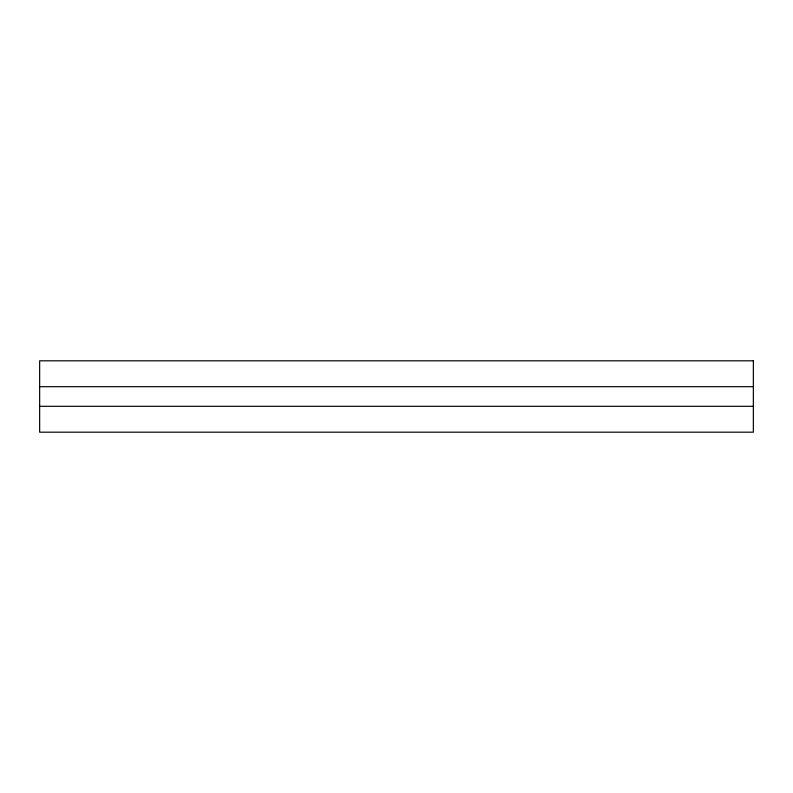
<?xml version="1.0" encoding="UTF-8"?>
<svg xmlns="http://www.w3.org/2000/svg" width="793" height="793" viewBox="0 0 793 793"><rect width="100%" height="100%" fill="white"/><g stroke="black" fill="none" stroke-linecap="round" stroke-linejoin="round"><path stroke-width="1.19" d="M39.65 386.687L753.35 386.687M39.65 406.313L753.35 406.313M753.35 360.815L39.65 360.815L39.65 432.185L753.35 432.185L753.35 360.815"/></g></svg>
